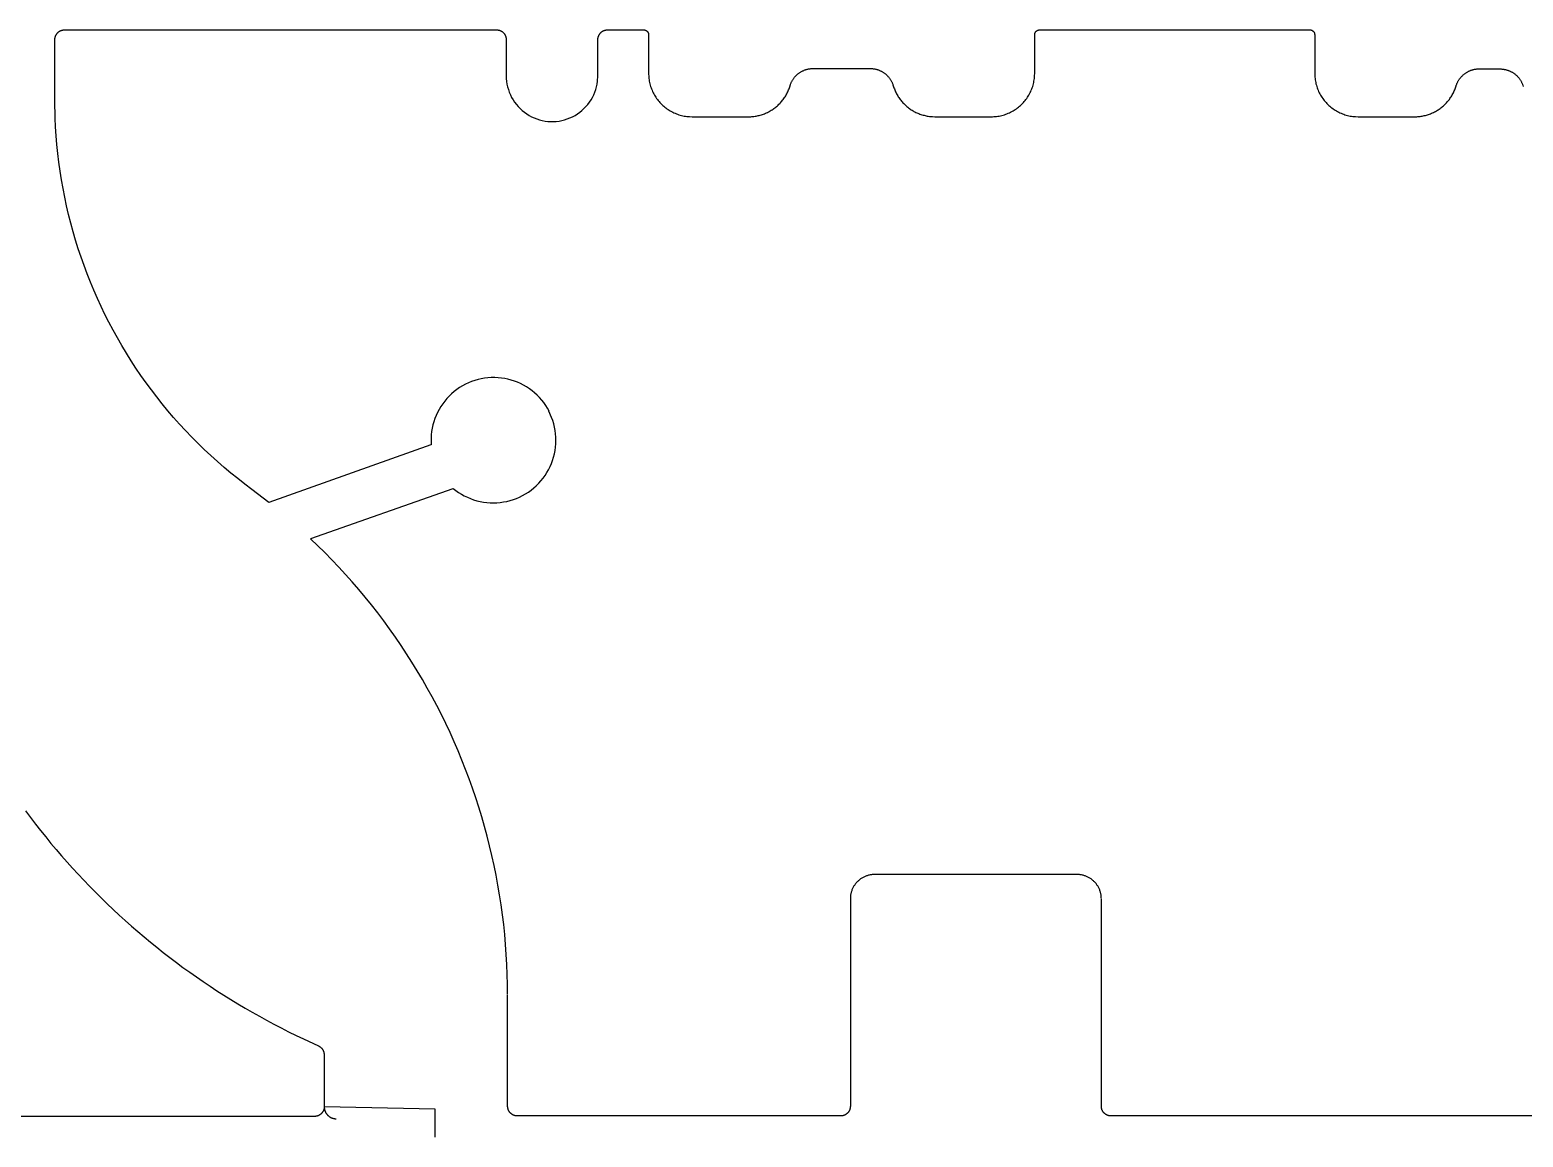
# Model space of a CAD drawing. Extents: x 15 to 3256, y 15 to 486.
# Drawn here: x 1203.8 to 1513.2, y 15 to 244.4 of the extents above; entities that cross this region are included whole.
import ezdxf

# ---------------------------------------------------------------- set-up
doc = ezdxf.new("R2010")
doc.units = 0

msp = doc.modelspace()

# ---------------------------------------------------------------- linework, layer by layer
at = {"layer": 'Layer 0', "color": 1}
for p, q in [((1209, 229.800003), (1209, 242.400009)), ((1211, 244.400009), (1300.5, 244.400009)), ((1302.5, 242.400009), (1302.5, 234.900009)), ((1321.5, 234.900009), (1321.5, 242.400009)), ((1323.5, 244.400009), (1331, 244.400009)), ((1332, 243.400009), (1332, 235.400009)), ((1412, 235.400009), (1412, 243.400009)), ((1413, 244.400009), (1469, 244.400009)), ((1470, 243.400009), (1470, 235.400009)), ((1366.099976, 236.400009), (1377.900024, 236.400009)), ((1504.099976, 236.300003), (1508.400024, 236.300003)), ((1341, 226.400009), (1352.700073, 226.400009)), ((1391.300049, 226.400009), (1403, 226.400009)), ((1479, 226.400009), (1490.700073, 226.400009)), ((1286.900024, 158.400009), (1253.300049, 146.5)), ((1253.300049, 146.5), (1249.800049, 149.199997)), ((1262, 139), (1291.5, 149.400009)), ((1420.800049, 69.400002), (1378.800049, 69.400002)), ((1373.800049, 64.400002), (1373.800049, 21.4)), ((1425.800049, 21.4), (1425.800049, 64.400002)), ((1302.800049, 21.4), (1302.800049, 44.400002)), ((1264.800049, 32.100002), (1264.800049, 21.300001)), ((1262.800049, 19.300001), (1176.300049, 19.300001)), ((1287.800049, 20.800001), (1264.800049, 21.300001)), ((1287.800049, 15), (1287.800049, 20.800001)), ((1371.800049, 19.4), (1304.800049, 19.4)), ((1575.800049, 19.4), (1427.800049, 19.4))]:
    msp.add_line(p, q, dxfattribs=at)
for points in [[(1209, 242.400009), (1209.000977, 242.461594), (1209.003784, 242.523132), (1209.008545, 242.584549), (1209.015137, 242.645782), (1209.023682, 242.706787), (1209.034058, 242.767502), (1209.046265, 242.827881), (1209.060425, 242.887833), (1209.076294, 242.947327), (1209.094116, 243.006317), (1209.113647, 243.064713), (1209.13501, 243.122498), (1209.158203, 243.179581), (1209.183105, 243.235931), (1209.209717, 243.291489), (1209.237915, 243.346191), (1209.267944, 243.400009), (1209.299561, 243.452866), (1209.332764, 243.50473), (1209.367554, 243.555557), (1209.403931, 243.60527), (1209.441895, 243.653854), (1209.481201, 243.701248), (1209.521973, 243.747391), (1209.564209, 243.792282), (1209.607788, 243.835831), (1209.652588, 243.878021), (1209.69873, 243.918823), (1209.746094, 243.958176), (1209.794678, 243.996048), (1209.844482, 244.032394), (1209.895264, 244.067215), (1209.947144, 244.100449), (1210, 244.132065), (1210.053833, 244.162033), (1210.108521, 244.190338), (1210.164063, 244.216934), (1210.220459, 244.241821), (1210.277466, 244.264954), (1210.335327, 244.286316), (1210.393677, 244.305893), (1210.452637, 244.323654), (1210.512207, 244.3396), (1210.572144, 244.353699), (1210.632446, 244.365952), (1210.693237, 244.376343), (1210.754272, 244.384842), (1210.81543, 244.391479), (1210.876831, 244.39621), (1211, 244.400009)], [(1300.5, 244.400009), (1300.561523, 244.399063), (1300.623047, 244.396225), (1300.684448, 244.391495), (1300.745605, 244.384872), (1300.806641, 244.376373), (1300.86731, 244.365997), (1300.927612, 244.35376), (1300.987549, 244.339676), (1301.046997, 244.323761), (1301.105957, 244.306015), (1301.164307, 244.286469), (1301.222046, 244.265121), (1301.279053, 244.24202), (1301.335449, 244.217163), (1301.390991, 244.190598), (1301.445679, 244.162323), (1301.49939, 244.132401), (1301.552246, 244.100815), (1301.604126, 244.067627), (1301.654907, 244.032852), (1301.70459, 243.996536), (1301.753174, 243.95871), (1301.800537, 243.919403), (1301.84668, 243.878662), (1301.891602, 243.836517), (1301.935059, 243.793015), (1301.977295, 243.748184), (1302.018066, 243.702072), (1302.057495, 243.654739), (1302.095337, 243.606216), (1302.131714, 243.556549), (1302.166504, 243.505783), (1302.199707, 243.453979), (1302.231323, 243.401169), (1302.261353, 243.347412), (1302.289673, 243.292755), (1302.316284, 243.237244), (1302.341187, 243.180954), (1302.36438, 243.123917), (1302.385742, 243.066193), (1302.405396, 243.007843), (1302.423218, 242.948914), (1302.439209, 242.889465), (1302.453369, 242.829559), (1302.465576, 242.769241), (1302.476074, 242.708572), (1302.484619, 242.647614), (1302.491333, 242.586426), (1302.496094, 242.525055), (1302.5, 242.402008)], [(1321.5, 242.400009), (1321.500977, 242.461594), (1321.503784, 242.523132), (1321.508545, 242.584549), (1321.515137, 242.645782), (1321.523682, 242.706787), (1321.534058, 242.767502), (1321.546265, 242.827881), (1321.560425, 242.887833), (1321.576294, 242.947327), (1321.594116, 243.006317), (1321.613647, 243.064713), (1321.63501, 243.122498), (1321.658203, 243.179581), (1321.683105, 243.235931), (1321.709717, 243.291489), (1321.737915, 243.346191), (1321.767944, 243.400009), (1321.799561, 243.452866), (1321.832764, 243.50473), (1321.867554, 243.555557), (1321.903931, 243.60527), (1321.941895, 243.653854), (1321.981201, 243.701248), (1322.021973, 243.747391), (1322.064209, 243.792282), (1322.107788, 243.835831), (1322.152588, 243.878021), (1322.19873, 243.918823), (1322.246094, 243.958176), (1322.294678, 243.996048), (1322.344482, 244.032394), (1322.395264, 244.067215), (1322.447144, 244.100449), (1322.5, 244.132065), (1322.553833, 244.162033), (1322.608521, 244.190338), (1322.664063, 244.216934), (1322.720459, 244.241821), (1322.777466, 244.264954), (1322.835327, 244.286316), (1322.893677, 244.305893), (1322.952637, 244.323654), (1323.012207, 244.3396), (1323.072144, 244.353699), (1323.132446, 244.365952), (1323.193237, 244.376343), (1323.254272, 244.384842), (1323.31543, 244.391479), (1323.376831, 244.39621), (1323.5, 244.400009)], [(1331, 244.400009), (1331.030762, 244.399536), (1331.061523, 244.398117), (1331.092163, 244.395752), (1331.122803, 244.392441), (1331.15332, 244.388184), (1331.183594, 244.383011), (1331.213745, 244.376892), (1331.243774, 244.369843), (1331.273438, 244.361877), (1331.302979, 244.353012), (1331.332153, 244.343231), (1331.360962, 244.332565), (1331.389526, 244.321014), (1331.417725, 244.308594), (1331.445435, 244.295303), (1331.472778, 244.281174), (1331.499756, 244.266205), (1331.526123, 244.250412), (1331.552002, 244.233826), (1331.577393, 244.216431), (1331.602295, 244.198273), (1331.626587, 244.179367), (1331.650269, 244.159714), (1331.67334, 244.139343), (1331.695801, 244.118271), (1331.717529, 244.096512), (1331.738647, 244.074097), (1331.759033, 244.051041), (1331.778687, 244.027374), (1331.797607, 244.003113), (1331.815796, 243.978287), (1331.833252, 243.952896), (1331.849854, 243.927002), (1331.865723, 243.900589), (1331.880737, 243.873718), (1331.894897, 243.84639), (1331.908203, 243.818634), (1331.920654, 243.790482), (1331.932251, 243.761963), (1331.942871, 243.733109), (1331.952637, 243.703934), (1331.961548, 243.674469), (1331.969604, 243.644745), (1331.976685, 243.614792), (1331.982788, 243.584625), (1331.988037, 243.554291), (1331.99231, 243.523819), (1331.995605, 243.493225), (1331.998047, 243.46254), (1332, 243.401016)], [(1412, 243.400009), (1412.000488, 243.430801), (1412.001953, 243.461563), (1412.004272, 243.492279), (1412.007568, 243.522903), (1412.011841, 243.553406), (1412.016968, 243.583755), (1412.023193, 243.613937), (1412.030151, 243.643921), (1412.038208, 243.673676), (1412.046997, 243.703156), (1412.056885, 243.732361), (1412.067505, 243.761246), (1412.079102, 243.789795), (1412.091553, 243.817963), (1412.104858, 243.845749), (1412.119019, 243.873108), (1412.134033, 243.900009), (1412.14978, 243.926437), (1412.166382, 243.952377), (1412.183838, 243.977783), (1412.202026, 244.00264), (1412.220947, 244.026932), (1412.240601, 244.050629), (1412.260986, 244.0737), (1412.282104, 244.096146), (1412.303833, 244.11792), (1412.326294, 244.139023), (1412.349365, 244.159409), (1412.373047, 244.179092), (1412.397339, 244.198029), (1412.422241, 244.216202), (1412.447632, 244.233612), (1412.473511, 244.250229), (1412.5, 244.266037), (1412.526855, 244.281021), (1412.554199, 244.295166), (1412.582031, 244.308472), (1412.610229, 244.320908), (1412.638794, 244.332474), (1412.667603, 244.34317), (1412.696899, 244.352951), (1412.726318, 244.361832), (1412.756104, 244.369812), (1412.786011, 244.376862), (1412.816284, 244.38298), (1412.846558, 244.388168), (1412.877075, 244.392426), (1412.907715, 244.395737), (1412.938477, 244.398117), (1413, 244.400009)], [(1469, 244.400009), (1469.030762, 244.399536), (1469.061523, 244.398117), (1469.092163, 244.395752), (1469.122803, 244.392441), (1469.15332, 244.388184), (1469.183594, 244.383011), (1469.213745, 244.376892), (1469.243774, 244.369843), (1469.273438, 244.361877), (1469.302979, 244.353012), (1469.332153, 244.343231), (1469.360962, 244.332565), (1469.389526, 244.321014), (1469.417725, 244.308594), (1469.445435, 244.295303), (1469.472778, 244.281174), (1469.499756, 244.266205), (1469.526123, 244.250412), (1469.552002, 244.233826), (1469.577393, 244.216431), (1469.602295, 244.198273), (1469.626587, 244.179367), (1469.650269, 244.159714), (1469.67334, 244.139343), (1469.695801, 244.118271), (1469.717529, 244.096512), (1469.738647, 244.074097), (1469.759033, 244.051041), (1469.778687, 244.027374), (1469.797607, 244.003113), (1469.815796, 243.978287), (1469.833252, 243.952896), (1469.849854, 243.927002), (1469.865723, 243.900589), (1469.880737, 243.873718), (1469.894897, 243.84639), (1469.908203, 243.818634), (1469.920654, 243.790482), (1469.932251, 243.761963), (1469.942871, 243.733109), (1469.952637, 243.703934), (1469.961548, 243.674469), (1469.969604, 243.644745), (1469.976685, 243.614792), (1469.982788, 243.584625), (1469.988037, 243.554291), (1469.99231, 243.523819), (1469.995605, 243.493225), (1469.998047, 243.46254), (1470, 243.401016)], [(1332, 235.400009), (1332.004272, 235.122849), (1332.01709, 234.845963), (1332.038452, 234.569595), (1332.068237, 234.294022), (1332.106567, 234.019485), (1332.153198, 233.746262), (1332.208374, 233.474609), (1332.271851, 233.204788), (1332.343628, 232.937042), (1332.423462, 232.671646), (1332.511597, 232.408813), (1332.607788, 232.148834), (1332.711792, 231.891937), (1332.823853, 231.638367), (1332.943481, 231.388367), (1333.070923, 231.142181), (1333.205811, 230.900009), (1333.348022, 230.662125), (1333.497559, 230.428726), (1333.654175, 230.200058), (1333.817871, 229.976303), (1333.988281, 229.757706), (1334.165405, 229.544449), (1334.348877, 229.336761), (1334.538818, 229.134811), (1334.734741, 228.938812), (1334.936768, 228.748932), (1335.144409, 228.565369), (1335.357666, 228.38829), (1335.576294, 228.217865), (1335.800049, 228.054245), (1336.028687, 227.897598), (1336.262085, 227.748062), (1336.5, 227.605789), (1336.742188, 227.470901), (1336.988281, 227.343552), (1337.238281, 227.223831), (1337.491943, 227.111862), (1337.748779, 227.007767), (1338.008789, 226.911621), (1338.271606, 226.823532), (1338.536987, 226.743591), (1338.80481, 226.671844), (1339.074585, 226.608383), (1339.346191, 226.553253), (1339.619507, 226.506531), (1339.894043, 226.468231), (1340.169556, 226.4384), (1340.445923, 226.417084), (1341, 226.400009)], [(1361.299927, 232.799988), (1361.336792, 232.92067), (1361.376709, 233.040359), (1361.419556, 233.159027), (1361.465454, 233.276566), (1361.514282, 233.392899), (1361.56604, 233.50798), (1361.620728, 233.621719), (1361.678223, 233.734024), (1361.738525, 233.844864), (1361.801514, 233.954132), (1361.86731, 234.061783), (1361.935913, 234.16774), (1362.00708, 234.271927), (1362.080811, 234.374283), (1362.157104, 234.474762), (1362.235962, 234.573257), (1362.317261, 234.669754), (1362.401001, 234.76416), (1362.487061, 234.85643), (1362.575439, 234.946487), (1362.666016, 235.034286), (1362.758789, 235.119781), (1362.85376, 235.202911), (1362.950684, 235.2836), (1363.049683, 235.361832), (1363.150635, 235.437531), (1363.25354, 235.510666), (1363.358154, 235.581192), (1363.464478, 235.649033), (1363.57251, 235.714188), (1363.682251, 235.776581), (1363.793457, 235.836197), (1363.906128, 235.89299), (1364.020142, 235.946915), (1364.135498, 235.99794), (1364.252197, 236.046051), (1364.369995, 236.091202), (1364.488892, 236.133362), (1364.608887, 236.172501), (1364.729736, 236.208603), (1364.851563, 236.241638), (1364.974121, 236.271606), (1365.097412, 236.298462), (1365.221313, 236.322205), (1365.345825, 236.342804), (1365.470703, 236.36026), (1365.596069, 236.374557), (1365.721802, 236.385681), (1365.847778, 236.393646), (1366.099976, 236.400009)], [(1377.900024, 236.400009), (1378.026245, 236.398422), (1378.152222, 236.393646), (1378.278198, 236.385681), (1378.403931, 236.374557), (1378.529297, 236.36026), (1378.654175, 236.342804), (1378.778687, 236.322205), (1378.902588, 236.298462), (1379.025879, 236.271606), (1379.148438, 236.241638), (1379.270264, 236.208603), (1379.391113, 236.172501), (1379.511108, 236.133362), (1379.630005, 236.091202), (1379.747803, 236.046051), (1379.864502, 235.99794), (1379.979858, 235.946915), (1380.093872, 235.89299), (1380.206543, 235.836197), (1380.317749, 235.776581), (1380.42749, 235.714188), (1380.535522, 235.649033), (1380.641846, 235.581192), (1380.74646, 235.510666), (1380.849365, 235.437531), (1380.950317, 235.361832), (1381.049316, 235.2836), (1381.14624, 235.202911), (1381.241211, 235.119781), (1381.333984, 235.034286), (1381.424561, 234.946487), (1381.512939, 234.85643), (1381.598999, 234.76416), (1381.682739, 234.669754), (1381.764038, 234.573257), (1381.842896, 234.474762), (1381.919189, 234.374283), (1381.99292, 234.271927), (1382.064087, 234.16774), (1382.13269, 234.061783), (1382.198486, 233.954132), (1382.261475, 233.844864), (1382.321777, 233.734024), (1382.379272, 233.621719), (1382.43396, 233.50798), (1382.485718, 233.392899), (1382.534546, 233.276566), (1382.580444, 233.159027), (1382.623291, 233.040359), (1382.700073, 232.799988)], [(1403, 226.400009), (1403.277344, 226.404282), (1403.554443, 226.417099), (1403.830933, 226.438446), (1404.106689, 226.468307), (1404.381348, 226.506653), (1404.654785, 226.553452), (1404.926636, 226.608643), (1405.196533, 226.67218), (1405.464478, 226.744019), (1405.730103, 226.824066), (1405.993042, 226.912262), (1406.253174, 227.00853), (1406.510132, 227.112747), (1406.763916, 227.224854), (1407.014038, 227.344727), (1407.260376, 227.472229), (1407.502563, 227.607285), (1407.740601, 227.749725), (1407.974121, 227.899445), (1408.202881, 228.056274), (1408.426636, 228.220093), (1408.645386, 228.390717), (1408.858643, 228.568008), (1409.066406, 228.751785), (1409.268433, 228.941879), (1409.464355, 229.138092), (1409.654297, 229.340271), (1409.837891, 229.548203), (1410.014893, 229.761688), (1410.185303, 229.98053), (1410.348877, 230.204514), (1410.505493, 230.433426), (1410.655029, 230.667068), (1410.797241, 230.905212), (1410.932007, 231.147614), (1411.059326, 231.394058), (1411.178955, 231.644302), (1411.290771, 231.898117), (1411.394775, 232.155258), (1411.490723, 232.415466), (1411.578613, 232.678528), (1411.658447, 232.944168), (1411.72998, 233.212143), (1411.793335, 233.482193), (1411.848267, 233.754074), (1411.894775, 234.027512), (1411.932739, 234.302246), (1411.962402, 234.578033), (1411.983398, 234.854599), (1412, 235.409012)], [(1470, 235.400009), (1470.004272, 235.122849), (1470.01709, 234.845963), (1470.038452, 234.569595), (1470.068237, 234.294022), (1470.106567, 234.019485), (1470.153198, 233.746262), (1470.208374, 233.474609), (1470.271851, 233.204788), (1470.343628, 232.937042), (1470.423462, 232.671646), (1470.511597, 232.408813), (1470.607788, 232.148834), (1470.711792, 231.891937), (1470.823853, 231.638367), (1470.943481, 231.388367), (1471.070923, 231.142181), (1471.205811, 230.900009), (1471.348022, 230.662125), (1471.497559, 230.428726), (1471.654175, 230.200058), (1471.817871, 229.976303), (1471.988281, 229.757706), (1472.165405, 229.544449), (1472.348877, 229.336761), (1472.538818, 229.134811), (1472.734741, 228.938812), (1472.936768, 228.748932), (1473.144409, 228.565369), (1473.357666, 228.38829), (1473.576294, 228.217865), (1473.800049, 228.054245), (1474.028687, 227.897598), (1474.262085, 227.748062), (1474.5, 227.605789), (1474.742188, 227.470901), (1474.988281, 227.343552), (1475.238281, 227.223831), (1475.491943, 227.111862), (1475.748779, 227.007767), (1476.008789, 226.911621), (1476.271606, 226.823532), (1476.536987, 226.743591), (1476.80481, 226.671844), (1477.074585, 226.608383), (1477.346191, 226.553253), (1477.619507, 226.506531), (1477.894043, 226.468231), (1478.169556, 226.4384), (1478.445923, 226.417084), (1479, 226.400009)], [(1499.300171, 232.800018), (1499.338867, 232.918869), (1499.380615, 233.036728), (1499.425293, 233.153519), (1499.472778, 233.26915), (1499.523193, 233.383575), (1499.576416, 233.496704), (1499.632324, 233.608475), (1499.691162, 233.718826), (1499.752686, 233.827667), (1499.816772, 233.934967), (1499.883667, 234.040619), (1499.953003, 234.144592), (1500.025024, 234.246811), (1500.099609, 234.347198), (1500.176514, 234.445694), (1500.255981, 234.542252), (1500.337769, 234.63681), (1500.421875, 234.729309), (1500.508179, 234.819687), (1500.596802, 234.907883), (1500.687622, 234.993866), (1500.780518, 235.077545), (1500.875366, 235.158905), (1500.97229, 235.237869), (1501.071167, 235.314407), (1501.171875, 235.388458), (1501.274414, 235.459976), (1501.378784, 235.528946), (1501.484741, 235.595276), (1501.592285, 235.658966), (1501.701416, 235.719955), (1501.812012, 235.778229), (1501.924072, 235.833725), (1502.037476, 235.886414), (1502.1521, 235.936264), (1502.267944, 235.983261), (1502.384888, 236.027359), (1502.50293, 236.068542), (1502.621948, 236.106766), (1502.741943, 236.142029), (1502.862671, 236.174286), (1502.984253, 236.203537), (1503.106445, 236.229767), (1503.22937, 236.252945), (1503.352783, 236.273056), (1503.476563, 236.2901), (1503.60083, 236.304062), (1503.725342, 236.314926), (1503.850098, 236.322693), (1504.100098, 236.328903)], [(1508.400024, 236.300003), (1508.526245, 236.298416), (1508.652222, 236.29364), (1508.778198, 236.285675), (1508.903931, 236.274551), (1509.029297, 236.260254), (1509.154175, 236.242798), (1509.278687, 236.222198), (1509.402588, 236.198456), (1509.525879, 236.1716), (1509.648438, 236.141632), (1509.770264, 236.108597), (1509.891113, 236.072495), (1510.011108, 236.033356), (1510.130005, 235.991196), (1510.247803, 235.946045), (1510.364502, 235.897934), (1510.479858, 235.846909), (1510.593872, 235.792984), (1510.706543, 235.736191), (1510.817749, 235.676575), (1510.92749, 235.614182), (1511.035522, 235.549026), (1511.141846, 235.481186), (1511.24646, 235.41066), (1511.349365, 235.337524), (1511.450317, 235.261826), (1511.549316, 235.183594), (1511.64624, 235.102905), (1511.741211, 235.019775), (1511.833984, 234.93428), (1511.924561, 234.846481), (1512.012939, 234.756424), (1512.098999, 234.664154), (1512.182739, 234.569748), (1512.264038, 234.473251), (1512.342896, 234.374756), (1512.419189, 234.274277), (1512.49292, 234.171921), (1512.564087, 234.067734), (1512.63269, 233.961777), (1512.698486, 233.854126), (1512.761475, 233.744858), (1512.821777, 233.634018), (1512.879272, 233.521713), (1512.93396, 233.407974), (1512.985718, 233.292892), (1513.034546, 233.176559), (1513.080444, 233.059021), (1513.123291, 232.940353), (1513.200073, 232.699982)], [(1302.5, 234.900009), (1302.518066, 234.314987), (1302.572021, 233.732193), (1302.661865, 233.153839), (1302.787109, 232.582108), (1302.947388, 232.019165), (1303.141968, 231.467163), (1303.370117, 230.928192), (1303.631104, 230.404297), (1303.923828, 229.897476), (1304.247192, 229.409637), (1304.599976, 228.942627), (1304.980957, 228.498245), (1305.388428, 228.078156), (1305.821167, 227.68396), (1306.277222, 227.317154), (1306.755005, 226.979141), (1307.252686, 226.671188), (1307.768433, 226.39447), (1308.300293, 226.150024), (1308.846191, 225.938812), (1309.403931, 225.761597), (1309.97168, 225.61908), (1310.546997, 225.51178), (1311.12793, 225.440125), (1311.712036, 225.404373), (1312.297363, 225.404663), (1312.881592, 225.440994), (1313.462402, 225.513229), (1314.037598, 225.621109), (1314.605103, 225.764191), (1315.162842, 225.941956), (1315.708374, 226.153717), (1316.23999, 226.398682), (1316.755493, 226.675919), (1317.25293, 226.984375), (1317.730347, 227.322876), (1318.186035, 227.690125), (1318.618286, 228.084747), (1319.025513, 228.505249), (1319.405884, 228.950012), (1319.758301, 229.417358), (1320.081177, 229.905518), (1320.373413, 230.412643), (1320.633789, 230.936798), (1320.86145, 231.475983), (1321.055542, 232.028183), (1321.21521, 232.591278), (1321.339844, 233.163132), (1321.429077, 233.741577), (1321.5, 234.909515)], [(1352.700073, 226.400009), (1352.925415, 226.402832), (1353.150635, 226.411301), (1353.37561, 226.4254), (1353.600098, 226.445129), (1353.824097, 226.470474), (1354.047363, 226.501419), (1354.269775, 226.537949), (1354.491089, 226.580032), (1354.711426, 226.62764), (1354.93042, 226.680756), (1355.148071, 226.739349), (1355.364258, 226.80336), (1355.578613, 226.872772), (1355.79126, 226.947525), (1356.001953, 227.027588), (1356.210571, 227.112885), (1356.416992, 227.203384), (1356.621094, 227.299042), (1356.822754, 227.399765), (1357.021729, 227.505508), (1357.218018, 227.616196), (1357.411499, 227.731766), (1357.602051, 227.852158), (1357.789551, 227.977264), (1357.973877, 228.10704), (1358.154785, 228.241379), (1358.332397, 228.380219), (1358.506348, 228.523453), (1358.676758, 228.671005), (1358.843384, 228.822769), (1359.006104, 228.978668), (1359.164917, 229.138596), (1359.319702, 229.302444), (1359.470337, 229.470108), (1359.616699, 229.641495), (1359.758667, 229.816498), (1359.896362, 229.99501), (1360.029419, 230.176895), (1360.157959, 230.362076), (1360.281738, 230.5504), (1360.400757, 230.74176), (1360.515015, 230.93605), (1360.62439, 231.133148), (1360.728638, 231.332916), (1360.828003, 231.535233), (1360.922241, 231.739975), (1361.011353, 231.947006), (1361.095215, 232.156204), (1361.173828, 232.367447), (1361.314941, 232.795486)], [(1382.699951, 232.800018), (1382.767822, 232.58548), (1382.840942, 232.372711), (1382.919434, 232.16185), (1383.003052, 231.953003), (1383.092041, 231.746323), (1383.186035, 231.541931), (1383.285278, 231.339966), (1383.389404, 231.140549), (1383.498535, 230.943802), (1383.612549, 230.749847), (1383.731445, 230.558807), (1383.855103, 230.370804), (1383.983276, 230.185959), (1384.116211, 230.004379), (1384.25354, 229.826172), (1384.395264, 229.651474), (1384.541382, 229.480377), (1384.691772, 229.313004), (1384.846313, 229.149429), (1385.004883, 228.989792), (1385.167358, 228.834167), (1385.333618, 228.682663), (1385.503784, 228.53537), (1385.67749, 228.39238), (1385.854736, 228.253784), (1386.035278, 228.119659), (1386.219238, 227.990112), (1386.406494, 227.865219), (1386.59668, 227.745041), (1386.789795, 227.629669), (1386.98584, 227.519165), (1387.184448, 227.413605), (1387.385742, 227.313049), (1387.589478, 227.217575), (1387.795532, 227.127228), (1388.003784, 227.042068), (1388.214111, 226.962143), (1388.426392, 226.887512), (1388.640503, 226.818237), (1388.856201, 226.754318), (1389.073486, 226.695847), (1389.292114, 226.642807), (1389.512085, 226.595276), (1389.733032, 226.553268), (1389.955078, 226.5168), (1390.177979, 226.485916), (1390.401489, 226.460602), (1390.62561, 226.440918), (1390.85022, 226.426834), (1391.300049, 226.415573)], [(1490.700073, 226.400009), (1490.925415, 226.402832), (1491.150635, 226.411301), (1491.37561, 226.4254), (1491.600098, 226.445129), (1491.824097, 226.470474), (1492.047363, 226.501419), (1492.269775, 226.537949), (1492.491089, 226.580032), (1492.711426, 226.62764), (1492.93042, 226.680756), (1493.148071, 226.739349), (1493.364258, 226.80336), (1493.578613, 226.872772), (1493.79126, 226.947525), (1494.001953, 227.027588), (1494.210571, 227.112885), (1494.416992, 227.203384), (1494.621094, 227.299042), (1494.822754, 227.399765), (1495.021729, 227.505508), (1495.218018, 227.616196), (1495.411499, 227.731766), (1495.602051, 227.852158), (1495.789551, 227.977264), (1495.973877, 228.10704), (1496.154785, 228.241379), (1496.332397, 228.380219), (1496.506348, 228.523453), (1496.676758, 228.671005), (1496.843384, 228.822769), (1497.006104, 228.978668), (1497.164917, 229.138596), (1497.319702, 229.302444), (1497.470337, 229.470108), (1497.616699, 229.641495), (1497.758667, 229.816498), (1497.896362, 229.99501), (1498.029419, 230.176895), (1498.157959, 230.362076), (1498.281738, 230.5504), (1498.400757, 230.74176), (1498.515015, 230.93605), (1498.62439, 231.133148), (1498.728638, 231.332916), (1498.828003, 231.535233), (1498.922241, 231.739975), (1499.011353, 231.947006), (1499.095215, 232.156204), (1499.173828, 232.367447), (1499.314941, 232.795486)], [(1249.800049, 149.199982), (1248.328857, 150.301529), (1246.878052, 151.429916), (1245.448364, 152.584778), (1244.040161, 153.765717), (1242.653809, 154.972351), (1241.289917, 156.204239), (1239.948853, 157.460999), (1238.631104, 158.742172), (1237.337158, 160.047363), (1236.067383, 161.376114), (1234.822266, 162.727966), (1233.602173, 164.102478), (1232.407593, 165.499176), (1231.23877, 166.917587), (1230.096313, 168.357239), (1228.980469, 169.817642), (1227.891724, 171.298309), (1226.830322, 172.798737), (1225.796631, 174.318405), (1224.791138, 175.856827), (1223.814087, 177.413467), (1222.865723, 178.987793), (1221.946411, 180.579285), (1221.056641, 182.187393), (1220.196533, 183.811584), (1219.366333, 185.451324), (1218.566406, 187.106033), (1217.797119, 188.775162), (1217.058594, 190.458145), (1216.351196, 192.154404), (1215.674927, 193.863403), (1215.030273, 195.584518), (1214.417358, 197.3172), (1213.836426, 199.060852), (1213.287598, 200.81488), (1212.771118, 202.578705), (1212.287109, 204.35173), (1211.835815, 206.133331), (1211.417236, 207.922943), (1211.031738, 209.71994), (1210.679199, 211.523712), (1210.359985, 213.333664), (1210.073975, 215.14917), (1209.821411, 216.969635), (1209.602417, 218.794434), (1209.416992, 220.62294), (1209.265137, 222.454544), (1209.146973, 224.288635), (1209.0625, 226.124588), (1208.994995, 229.800003)], [(1311.400024, 165.399994), (1311.061523, 166.008331), (1310.690918, 166.597626), (1310.289185, 167.166199), (1309.857544, 167.712402), (1309.397339, 168.234665), (1308.909668, 168.731461), (1308.395996, 169.201401), (1307.85791, 169.643097), (1307.296875, 170.055283), (1306.7146, 170.436783), (1306.112671, 170.786499), (1305.492798, 171.103409), (1304.856934, 171.386612), (1304.206665, 171.6353), (1303.544067, 171.848724), (1302.870972, 172.026306), (1302.189209, 172.167511), (1301.500977, 172.271942), (1300.808105, 172.339294), (1300.112549, 172.36937), (1299.416504, 172.362106), (1298.721802, 172.31749), (1298.030396, 172.235672), (1297.344482, 172.116882), (1296.665894, 171.961456), (1295.996704, 171.769852), (1295.338623, 171.542618), (1294.693726, 171.280411), (1294.063843, 170.983994), (1293.450806, 170.65419), (1292.856323, 170.291977), (1292.282104, 169.898392), (1291.729736, 169.474564), (1291.20105, 169.021713), (1290.697388, 168.541153), (1290.220215, 168.034256), (1289.770874, 167.502502), (1289.35083, 166.947388), (1288.96106, 166.37056), (1288.602905, 165.773636), (1288.277222, 165.158356), (1287.984985, 164.526489), (1287.727173, 163.879852), (1287.504272, 163.220322), (1287.317139, 162.549789), (1287.166382, 161.870178), (1287.052124, 161.183441), (1286.974976, 160.491577), (1286.935059, 159.79657), (1286.967163, 158.405151)], [(1291.5, 149.400024), (1292.049194, 148.968597), (1292.620728, 148.567307), (1293.213013, 148.197296), (1293.824219, 147.859619), (1294.452881, 147.555283), (1295.096802, 147.285141), (1295.754395, 147.049988), (1296.423584, 146.850494), (1297.102661, 146.687241), (1297.789429, 146.560699), (1298.482056, 146.471237), (1299.178467, 146.419098), (1299.876587, 146.404449), (1300.574585, 146.427338), (1301.270386, 146.487671), (1301.961792, 146.585297), (1302.647095, 146.719925), (1303.324097, 146.891159), (1303.990967, 147.098526), (1304.645752, 147.341415), (1305.286499, 147.619125), (1305.911377, 147.930862), (1306.518677, 148.275696), (1307.106567, 148.652679), (1307.67334, 149.060669), (1308.217407, 149.498535), (1308.737061, 149.964996), (1309.231079, 150.458694), (1309.697754, 150.97821), (1310.135864, 151.522034), (1310.544067, 152.088623), (1310.921265, 152.676331), (1311.266479, 153.283432), (1311.578491, 153.908218), (1311.856445, 154.548843), (1312.099609, 155.203491), (1312.307251, 155.870255), (1312.478882, 156.547211), (1312.61377, 157.232391), (1312.71167, 157.923843), (1312.772339, 158.619553), (1312.795532, 159.31752), (1312.78125, 160.015732), (1312.72937, 160.712158), (1312.640259, 161.4048), (1312.514038, 162.091644), (1312.351074, 162.770721), (1312.151855, 163.440063), (1311.916992, 164.097748), (1311.34314, 165.370529)], [(1302.799927, 44.530006), (1302.781372, 46.604214), (1302.729614, 48.677864), (1302.644897, 50.75042), (1302.526978, 52.821362), (1302.376099, 54.89016), (1302.192261, 56.956287), (1301.975464, 59.019218), (1301.725708, 61.078426), (1301.443237, 63.133389), (1301.12793, 65.183578), (1300.780029, 67.228485), (1300.399414, 69.26757), (1299.98645, 71.300331), (1299.541016, 73.326241), (1299.063354, 75.34478), (1298.553589, 77.355453), (1298.011719, 79.357727), (1297.437988, 81.351097), (1296.83252, 83.335068), (1296.195557, 85.30912), (1295.5271, 87.272758), (1294.827393, 89.225479), (1294.09668, 91.166786), (1293.335083, 93.096191), (1292.542725, 95.013199), (1291.719849, 96.91732), (1290.866821, 98.808067), (1289.983643, 100.684967), (1289.070679, 102.547531), (1288.128174, 104.395294), (1287.156128, 106.227783), (1286.155151, 108.044533), (1285.125244, 109.845078), (1284.06665, 111.628967), (1282.979858, 113.395737), (1281.86499, 115.144936), (1280.72229, 116.876129), (1279.552124, 118.588867), (1278.354858, 120.282715), (1277.130615, 121.957245), (1275.879883, 123.61203), (1274.602905, 125.246651), (1273.299927, 126.860687), (1271.971436, 128.45372), (1270.617676, 130.02536), (1269.239014, 131.575211), (1267.835815, 133.102844), (1266.408447, 134.60791), (1264.957275, 136.090012), (1261.984741, 138.98378)], [(1202.898193, 82.591408), (1203.924316, 81.22316), (1204.96582, 79.866463), (1206.022339, 78.521492), (1207.093872, 77.188423), (1208.180176, 75.867409), (1209.28125, 74.558624), (1210.396851, 73.26223), (1211.526855, 71.978386), (1212.671143, 70.70726), (1213.82959, 69.449005), (1215.002075, 68.203781), (1216.188354, 66.971733), (1217.388306, 65.753029), (1218.601807, 64.547821), (1219.828735, 63.356247), (1221.06897, 62.178467), (1222.322266, 61.014626), (1223.588379, 59.864868), (1224.867432, 58.729336), (1226.158936, 57.60817), (1227.463013, 56.501518), (1228.779297, 55.409512), (1230.107788, 54.332287), (1231.448242, 53.269981), (1232.800415, 52.222729), (1234.164307, 51.190659), (1235.539551, 50.173897), (1236.926147, 49.172573), (1238.323853, 48.186817), (1239.732422, 47.216743), (1241.151733, 46.262478), (1242.581665, 45.324142), (1244.022095, 44.401848), (1245.472656, 43.495712), (1246.933228, 42.605854), (1248.403687, 41.732376), (1249.883789, 40.875389), (1251.373413, 40.035007), (1252.872314, 39.211327), (1254.380371, 38.404457), (1255.897339, 37.614498), (1257.422974, 36.841545), (1258.957275, 36.085693), (1260.499878, 35.347046), (1263.609619, 33.921589)], [(1378.800049, 69.400002), (1378.646118, 69.397629), (1378.492188, 69.390518), (1378.338745, 69.37867), (1378.185547, 69.362106), (1378.033081, 69.340828), (1377.881348, 69.314865), (1377.730347, 69.284241), (1377.580444, 69.248985), (1377.431763, 69.209129), (1377.284302, 69.164711), (1377.138306, 69.115776), (1376.993896, 69.062363), (1376.851074, 69.004524), (1376.710205, 68.942329), (1376.571411, 68.875816), (1376.43457, 68.805061), (1376.300049, 68.730125), (1376.167847, 68.651085), (1376.038208, 68.568016), (1375.911133, 68.480988), (1375.786865, 68.390083), (1375.665405, 68.295403), (1375.546997, 68.197029), (1375.431519, 68.095047), (1375.319336, 67.989563), (1375.210449, 67.880669), (1375.10498, 67.768478), (1375.003052, 67.653091), (1374.904663, 67.534622), (1374.809937, 67.413177), (1374.719116, 67.288872), (1374.63208, 67.161827), (1374.54895, 67.032166), (1374.469971, 66.900002), (1374.39502, 66.765472), (1374.324219, 66.628693), (1374.25769, 66.489807), (1374.195557, 66.348938), (1374.137695, 66.206215), (1374.084229, 66.061783), (1374.0354, 65.915771), (1373.990967, 65.768318), (1373.95105, 65.619576), (1373.915771, 65.469673), (1373.885132, 65.318756), (1373.859253, 65.166969), (1373.837891, 65.01445), (1373.821411, 64.861351), (1373.80957, 64.707817), (1373.800049, 64.400002)], [(1425.800049, 64.404999), (1425.797485, 64.558876), (1425.790283, 64.712601), (1425.77832, 64.866028), (1425.761597, 65.019012), (1425.740234, 65.171417), (1425.714111, 65.323082), (1425.68335, 65.473877), (1425.647949, 65.623657), (1425.608032, 65.772278), (1425.563599, 65.919594), (1425.514526, 66.065475), (1425.46106, 66.20977), (1425.403076, 66.352356), (1425.34082, 66.493095), (1425.274292, 66.631851), (1425.203491, 66.768494), (1425.12854, 66.902885), (1425.049438, 67.034912), (1424.966309, 67.164436), (1424.879272, 67.291351), (1424.78833, 67.41552), (1424.693726, 67.536835), (1424.595337, 67.655174), (1424.493286, 67.770432), (1424.387817, 67.8825), (1424.278931, 67.991264), (1424.166748, 68.096626), (1424.051392, 68.198494), (1423.932983, 68.296753), (1423.811523, 68.391327), (1423.687378, 68.482117), (1423.560303, 68.569038), (1423.430664, 68.652016), (1423.298584, 68.730957), (1423.164185, 68.805801), (1423.027466, 68.876472), (1422.88855, 68.942902), (1422.747803, 69.005028), (1422.605103, 69.06279), (1422.460815, 69.116135), (1422.314819, 69.165009), (1422.16748, 69.209373), (1422.018799, 69.249176), (1421.869019, 69.284386), (1421.718262, 69.314972), (1421.566528, 69.340904), (1421.414063, 69.362152), (1421.261108, 69.3787), (1421.107666, 69.390533), (1420.800049, 69.400002)], [(1263.599976, 33.900032), (1263.640381, 33.881512), (1263.68042, 33.862083), (1263.719971, 33.841755), (1263.759033, 33.820541), (1263.797607, 33.798447), (1263.835815, 33.77549), (1263.873291, 33.751678), (1263.9104, 33.727024), (1263.946777, 33.701538), (1263.982666, 33.675236), (1264.017944, 33.648132), (1264.052612, 33.620239), (1264.086548, 33.591572), (1264.119873, 33.562141), (1264.152588, 33.531967), (1264.18457, 33.501064), (1264.21582, 33.469444), (1264.24646, 33.43713), (1264.276245, 33.404129), (1264.305298, 33.370464), (1264.333618, 33.336155), (1264.361084, 33.301212), (1264.387817, 33.265659), (1264.413818, 33.229511), (1264.438843, 33.192787), (1264.463135, 33.155502), (1264.486572, 33.117683), (1264.509033, 33.079346), (1264.530762, 33.040508), (1264.551514, 33.00119), (1264.571411, 32.961414), (1264.590454, 32.921196), (1264.608521, 32.880562), (1264.625732, 32.839531), (1264.641968, 32.798119), (1264.657227, 32.756355), (1264.671509, 32.714252), (1264.684937, 32.671841), (1264.697388, 32.629135), (1264.708862, 32.586159), (1264.71936, 32.542938), (1264.728882, 32.499489), (1264.737427, 32.455837), (1264.744873, 32.412003), (1264.751465, 32.368011), (1264.756958, 32.323879), (1264.761597, 32.279636), (1264.765137, 32.235302), (1264.7677, 32.190899), (1264.769775, 32.101971)], [(1264.800049, 21.302002), (1264.799194, 21.240372), (1264.796387, 21.178799), (1264.791748, 21.11734), (1264.785156, 21.056055), (1264.776611, 20.995001), (1264.766357, 20.934238), (1264.75415, 20.873821), (1264.740112, 20.81381), (1264.724121, 20.754261), (1264.706421, 20.695229), (1264.68689, 20.636772), (1264.665527, 20.578945), (1264.642456, 20.521803), (1264.617554, 20.465399), (1264.591064, 20.409788), (1264.562744, 20.355024), (1264.532715, 20.301157), (1264.501221, 20.248238), (1264.467896, 20.196318), (1264.433105, 20.145447), (1264.396851, 20.095671), (1264.358887, 20.047041), (1264.31958, 19.999599), (1264.278809, 19.953392), (1264.236572, 19.908466), (1264.192993, 19.864861), (1264.148193, 19.822618), (1264.101929, 19.781778), (1264.054565, 19.742382), (1264.005981, 19.704464), (1263.956177, 19.66806), (1263.905396, 19.633209), (1263.853516, 19.599939), (1263.800659, 19.568285), (1263.746826, 19.538275), (1263.692017, 19.509937), (1263.636475, 19.483301), (1263.580078, 19.458389), (1263.522949, 19.435226), (1263.46521, 19.413836), (1263.406738, 19.394236), (1263.347656, 19.376446), (1263.288208, 19.360483), (1263.228149, 19.346363), (1263.167725, 19.334099), (1263.107056, 19.3237), (1263.046021, 19.31518), (1262.984741, 19.308544), (1262.923218, 19.303799), (1262.800049, 19.300001)], [(1264.800049, 21.300001), (1264.80127, 21.223013), (1264.80481, 21.146099), (1264.810669, 21.06933), (1264.81897, 20.992781), (1264.82959, 20.916523), (1264.842651, 20.840628), (1264.85791, 20.765169), (1264.87561, 20.690218), (1264.895508, 20.615845), (1264.917725, 20.54212), (1264.942139, 20.469116), (1264.968872, 20.396898), (1264.997803, 20.325539), (1265.028931, 20.255102), (1265.062134, 20.185658), (1265.097534, 20.11727), (1265.13501, 20.050003), (1265.174561, 19.983923), (1265.216064, 19.91909), (1265.259521, 19.85557), (1265.305054, 19.793417), (1265.352295, 19.732695), (1265.401489, 19.673458), (1265.452515, 19.615765), (1265.505249, 19.559669), (1265.559692, 19.505224), (1265.615845, 19.452482), (1265.673462, 19.401491), (1265.732788, 19.352303), (1265.793457, 19.30496), (1265.855591, 19.259512), (1265.919189, 19.215998), (1265.984009, 19.174461), (1266.050049, 19.134939), (1266.11731, 19.097473), (1266.185669, 19.062096), (1266.255127, 19.028839), (1266.325562, 18.99774), (1266.396973, 18.968822), (1266.469116, 18.942118), (1266.542114, 18.917648), (1266.615845, 18.895439), (1266.690308, 18.875511), (1266.765259, 18.857882), (1266.840698, 18.842569), (1266.916504, 18.829588), (1266.992798, 18.818951), (1267.069336, 18.810667), (1267.146118, 18.804743), (1267.300049, 18.800001)], [(1304.800049, 19.4), (1304.738403, 19.400948), (1304.67688, 19.403793), (1304.615479, 19.408531), (1304.554321, 19.415159), (1304.493286, 19.423668), (1304.432495, 19.434053), (1304.372192, 19.446302), (1304.312256, 19.460405), (1304.252686, 19.476349), (1304.193726, 19.494116), (1304.135376, 19.513691), (1304.077515, 19.535055), (1304.020508, 19.558189), (1303.964111, 19.583069), (1303.908569, 19.609674), (1303.853882, 19.637976), (1303.800049, 19.66795), (1303.747192, 19.699566), (1303.695313, 19.732796), (1303.644531, 19.767607), (1303.594727, 19.803965), (1303.546143, 19.841839), (1303.498779, 19.881189), (1303.452637, 19.921982), (1303.407837, 19.964176), (1303.364258, 20.007732), (1303.322021, 20.052608), (1303.28125, 20.098763), (1303.241943, 20.146152), (1303.203979, 20.194731), (1303.167603, 20.244452), (1303.132813, 20.295269), (1303.099609, 20.347134), (1303.067993, 20.4), (1303.038086, 20.453812), (1303.009766, 20.508522), (1302.983154, 20.564077), (1302.958252, 20.620426), (1302.935059, 20.677515), (1302.913696, 20.735289), (1302.894165, 20.793692), (1302.876343, 20.852673), (1302.860474, 20.91217), (1302.846313, 20.972132), (1302.834106, 21.032497), (1302.82373, 21.093214), (1302.815186, 21.154221), (1302.808594, 21.21546), (1302.803833, 21.276875), (1302.800049, 21.4)], [(1373.800049, 21.402), (1373.799194, 21.34037), (1373.796387, 21.278797), (1373.791748, 21.217339), (1373.785156, 21.156054), (1373.776611, 21.094999), (1373.766357, 21.034237), (1373.75415, 20.97382), (1373.740112, 20.913809), (1373.724121, 20.854259), (1373.706421, 20.795227), (1373.68689, 20.736771), (1373.665527, 20.678944), (1373.642456, 20.621801), (1373.617554, 20.565397), (1373.591064, 20.509787), (1373.562744, 20.455023), (1373.532715, 20.401155), (1373.501221, 20.348236), (1373.467896, 20.296316), (1373.433105, 20.245445), (1373.396851, 20.195669), (1373.358887, 20.147039), (1373.31958, 20.099598), (1373.278809, 20.053391), (1373.236572, 20.008465), (1373.192993, 19.964859), (1373.148193, 19.922617), (1373.101929, 19.881777), (1373.054565, 19.842381), (1373.005981, 19.804462), (1372.956177, 19.768059), (1372.905396, 19.733208), (1372.853516, 19.699938), (1372.800659, 19.668283), (1372.746826, 19.638273), (1372.692017, 19.609936), (1372.636475, 19.5833), (1372.580078, 19.558388), (1372.522949, 19.535225), (1372.46521, 19.513834), (1372.406738, 19.494234), (1372.347656, 19.476444), (1372.288208, 19.460482), (1372.228149, 19.446362), (1372.167725, 19.434097), (1372.107056, 19.423698), (1372.046021, 19.415178), (1371.984741, 19.408543), (1371.923218, 19.403797), (1371.800049, 19.4)], [(1427.800049, 19.4), (1427.738403, 19.400948), (1427.67688, 19.403793), (1427.615479, 19.408531), (1427.554321, 19.415159), (1427.493286, 19.423668), (1427.432495, 19.434053), (1427.372192, 19.446302), (1427.312256, 19.460405), (1427.252686, 19.476349), (1427.193726, 19.494116), (1427.135376, 19.513691), (1427.077515, 19.535055), (1427.020508, 19.558189), (1426.964111, 19.583069), (1426.908569, 19.609674), (1426.853882, 19.637976), (1426.800049, 19.66795), (1426.747192, 19.699566), (1426.695313, 19.732796), (1426.644531, 19.767607), (1426.594727, 19.803965), (1426.546143, 19.841839), (1426.498779, 19.881189), (1426.452637, 19.921982), (1426.407837, 19.964176), (1426.364258, 20.007732), (1426.322021, 20.052608), (1426.28125, 20.098763), (1426.241943, 20.146152), (1426.203979, 20.194731), (1426.167603, 20.244452), (1426.132813, 20.295269), (1426.099609, 20.347134), (1426.067993, 20.4), (1426.038086, 20.453812), (1426.009766, 20.508522), (1425.983154, 20.564077), (1425.958252, 20.620426), (1425.935059, 20.677515), (1425.913696, 20.735289), (1425.894165, 20.793692), (1425.876343, 20.852673), (1425.860474, 20.91217), (1425.846313, 20.972132), (1425.834106, 21.032497), (1425.82373, 21.093214), (1425.815186, 21.154221), (1425.808594, 21.21546), (1425.803833, 21.276875), (1425.800049, 21.4)]]:
    msp.add_lwpolyline(points, dxfattribs=at)

doc.saveas('drawing.dxf')
